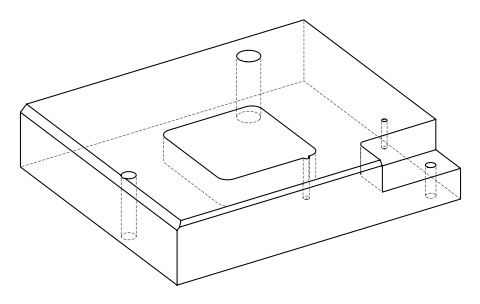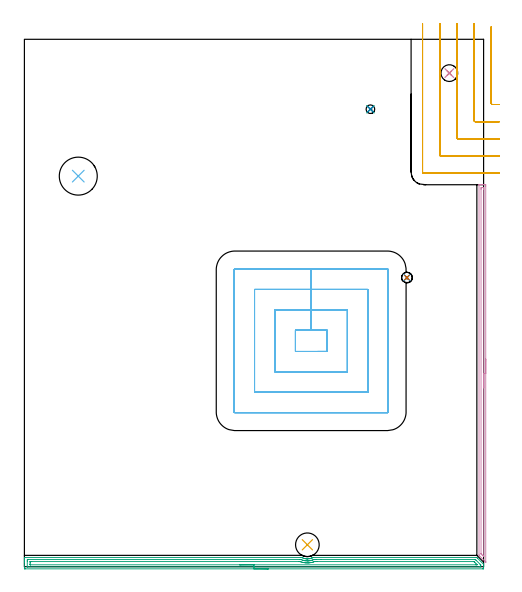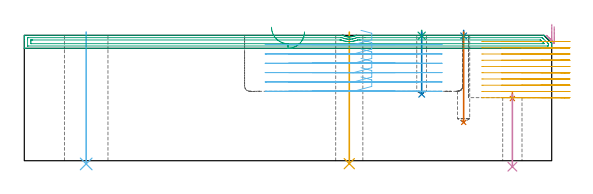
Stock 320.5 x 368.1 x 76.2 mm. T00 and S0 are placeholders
(PLAN: 12 operations, 8 tool changes, 38.9 min)
(1 SPOT_DRILL | STEP1HOLE | NXT0321_9005460120000 | 0.04 min | 4175 mm3)
(2 SPOT_DRILL_1 | STEP1POCKET | NXT0321_9005460120000 | 0.03 min | 0 mm3)
(3 SPOT_DRILL_2 | STEP1POCKET_1 | NXT0321_9005460120000 | 0.03 min | 1 mm3)
(4 DRILL_THROUGH_HOLE_INTO_CENTER | STEP1HOLE | NXT0301_088 | 0.18 min | 4197 mm3)
(5 INDEXABLE_INSERT_DRILL_THROUGH_HOLE_FROM_SOLID | STEP1HOLE_1 | NXT0302_004 | 0.32 min | 16268 mm3)
(6 INDEXABLE_INSERT_DRILL_THROUGH_HOLE_FROM_SOLID_1 | STEP1HOLE_2 | NXT0302_024 | 0.32 min | 41995 mm3)
(7 DRILL_BLIND_HOLE_INTO_CENTER | STEP1POCKET | UGT0301_194 | 0.22 min | 2195 mm3)
(8 DRILL_BLIND_HOLE_INTO_CENTER_1 | STEP1POCKET_1 | UGT0301_025 | 0.15 min | 969 mm3)
(9 AREA_MILL | FG_CHAMFER_SURFACE | UGT0205_001 | 7.88 min | 10006 mm3)
(10 AREA_MILL_1 | FG_CHAMFER_SURFACE_1 | UGT0205_001 | 4.36 min | 2911 mm3)
(11 MILL_CORNER_NOTCH_RECTANGULAR | CORNER_NOTCH_RECTANGULAR | NXT0201_012 | Follow Part, ap 4, ae 75% | 12.27 min | 189734 mm3)
(12 MILL_RECTANGULAR_POCKET | POCKET_RECTANGULAR_STRAIGHT | NXT0201_007 | Follow Part, ap 6.25, ae 75% | 13.09 min | 557894 mm3)
(TOOL NXT0321_9005460120000 | NC Spot Drill, 142deg, 12mm, Carbide, Uncoated | D12 PA142 FL30 Z2)
(TOOL NXT0301_088 | Carbide Drill 11.7mm [860.1-1170-035A1-MM 2214] | D11.7 PA140 FL55 Z2)
(TOOL NXT0302_004 | Index. Insert Drill 16.5mm [880-D1650L20-05] | D16.5 PA176 FL83 Z2)
(TOOL NXT0302_024 | Index. Insert Drill 26.5mm [880-D2650L32-03] | D26.5 PA176 FL80 Z2)
(TOOL UGT0301_194 | Twist Drill 7.4 mm | D7.4 PA118 FL66 Z2)
(TOOL UGT0301_025 | Twist Drill 6 mm | D6 PA118 FL57 Z2)
(TOOL UGT0205_001 | Chamfer Mill 20 x 3 x 45 deg. | D20 FL50 Z2)
(TOOL NXT0201_012 | ENDMILL 16mm [2P460-1600-NA 1630] | D16 FL38 Z6)
(TOOL NXT0201_007 | ENDMILL 25mm [R216.25-25050GCK54P 1620] | D25 R3 FL54 Z5)
(OP 1 SPOT_DRILL)
G17 G21 G94 G90
T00 M6
G54
G17 G0 G90 X296.6 Y344.5 S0 M3
G43 Z86.2 H0
G94 G81 G98 Z37.796 F250. R41.3
G80
M5
M2
(OP 2 SPOT_DRILL_1)
G17 G21 G94 G90
T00 M6
G54
G17 G0 G90 X267. Y201.8 S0 M3
G43 Z86.2 H0
G94 G81 G98 Z75.881 F250. R79.2
G80
M5
M2
(OP 3 SPOT_DRILL_2)
G17 G21 G94 G90
T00 M6
G54
G17 G0 G90 X241.5 Y319.3 S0 M3
G43 Z86.2 H0
G94 G81 G98 Z75.942 F250. R79.2
G80
M5
M2
(OP 4 DRILL_THROUGH_HOLE_INTO_CENTER)
G17 G21 G94 G90
T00 M6
G54
G17 G0 G90 X296.6 Y344.5 S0 M3
G43 Z86.2 H1
G94 G73 G98 Z-3.629 F250. Q10.482 R40.3
G80
M5
M2
(OP 5 INDEXABLE_INSERT_DRILL_THROUGH_HOLE_FROM_SOLID)
G17 G21 G94 G90
T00 M6
G54
G17 G0 G90 X197.5 Y15.3 S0 M3
G43 Z86.2 H1
G94 G81 G98 Z-1.788 F250. R78.2
G80
M5
M2
(OP 6 INDEXABLE_INSERT_DRILL_THROUGH_HOLE_FROM_SOLID_1)
G17 G21 G94 G90
T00 M6
G54
G17 G0 G90 X37.6 Y272.6 S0 M3
G43 Z86.2 H1
G94 G81 G98 Z-1.963 F250. R78.2
G80
M5
M2
(OP 7 DRILL_BLIND_HOLE_INTO_CENTER)
G17 G21 G94 G90
T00 M6
G54
G17 G0 G90 X267. Y201.8 S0 M3
G43 Z86.2 H0
G94 G81 G98 Z23.3 F250. R78.2
G80
M5
M2
(OP 8 DRILL_BLIND_HOLE_INTO_CENTER_1)
G17 G21 G94 G90
T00 M6
G54
G17 G0 G90 X241.5 Y319.3 S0 M3
G43 Z86.2 H0
G94 G81 G98 Z40.4 F250. R78.2
G80
M5
M2
(OP 9 AREA_MILL)
G17 G21 G94 G90
T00 M6
G54
G17 G0 G90 X170.25 Y-1.5 S1061 M3
G43 Z86.2 H0
Z78.3
G94 G1 X170.212 Z77.428 F250.
X170.098 Z76.563
X169.909 Z75.712
X169.647 Z74.88
X169.313 Z74.074
X168.91 Z73.3
X168.442 Z72.564
X167.91 Z71.872
X167.321 Z71.229
X166.678 Z70.639
X165.986 Z70.108
X165.25 Z69.64
X164.476 Z69.237
X163.67 Z68.903
X162.838 Z68.641
X161.987 Z68.452
X161.122 Z68.338
X160.25 Z68.3
X0.63
X0.198 Y-1.495 Z68.303
X0.01 Y-1.492 Z68.305
X0. Y-1.07 Z68.727
Y3.33 Z73.125
Y4.729 Z74.525
Y5.09 Z74.885
Y5.811 Z75.611
Y6.047 Z75.847
X0.001 Y6.404 Z76.194
X0.183 Y6.4 Z76.2
X192.889
X193.64 Y6.396 Z76.19
X193.764 Y6.336 Z76.132
X194.208 Y6.136 Z75.934
X194.658 Y5.957 Z75.755
X194.738 Y5.93 Z75.729
X195.071 Y5.82 Z75.618
X195.125 Y5.804 Z75.603
X195.487 Y5.699 Z75.499
X195.589 Y5.676 Z75.476
X195.661 Y5.662 Z75.462
X195.997 Y5.594 Z75.393
X196.445 Y5.525 Z75.322
X196.911 Y5.477 Z75.275
X197.03 Y5.471 Z75.265
X197.283 Y5.454 Z75.253
X197.373 Z75.252
X197.601 Y5.462 Z75.249
X197.73 Y5.463 Z75.254
X198.233 Y5.491 Z75.29
X198.68 Y5.542 Z75.342
X199.149 Y5.624 Z75.42
X199.315 Y5.657 Z75.457
X199.404 Y5.676 Z75.476
X199.511 Y5.699 Z75.498
X200.02 Y5.848 Z75.646
X200.259 Y5.932 Z75.729
X200.469 Y6.005 Z75.802
X200.668 Y6.086 Z75.884
X200.914 Y6.188 Z75.984
X200.937 Y6.199 Z75.995
X201.141 Y6.294 Z76.089
X201.372 Y6.396 Z76.19
X201.832 Y6.4 Z76.2
X315.399
X315.795 Y6.396 Z76.19
X316.173 Y6.027 Z75.826
X320.338 Y1.863 Z71.66
X320.466 Y1.732 Z71.529
X320.497 Y1.692 Z71.488
X320.5 Y1.469 Z71.268
Y0.69 Z70.484
Y-0.55 Z69.246
X320.495 Y-1.07 Z68.725
X320.49 Y-1.491 Z68.304
X320.301 Y-1.495 Z68.302
X319.87 Y-1.5 Z68.3
X160.25
Y-0.086 Z69.714
X2.312 Y-0.085 Z69.715
X2.047 Y-0.08 Z69.72
X2.019 Y-0.079 Z69.721
X2.01 Y-0.066 Z69.734
X2.004 Y-0.03 Z69.77
X2.002 Y0.004 Z69.804
X2. Y0.222 Z70.022
Y3.742 Z73.542
X2.004 Y4.21 Z74.01
X2.009 Y4.613 Z74.413
X2.034 Y4.979 Z74.779
X2.419 Y4.984 Z74.784
X2.525 Y4.985 Z74.785
X192.101
X192.889 Y4.98 Z74.78
X193.002 Y4.979 Z74.779
X193.784 Y4.692 Z74.492
X194.39 Y4.493 Z74.293
X194.678 Y4.41 Z74.21
X194.768 Y4.387 Z74.187
X195.571 Y4.212 Z74.012
X195.587 Y4.21 Z74.01
X196.466 Y4.099 Z73.899
X196.593 Y4.085 Z73.885
X197.36 Y4.046 Z73.846
X197.526 Y4.047 Z73.847
X197.889 Y4.056 Z73.856
X198.255 Y4.077 Z73.877
X198.38 Y4.087 Z73.887
X199.149 Y4.17 Z73.97
X199.185 Y4.175 Z73.975
X199.399 Y4.21 Z74.01
X199.984 Y4.327 Z74.127
X200.043 Y4.341 Z74.141
X200.637 Y4.505 Z74.305
X200.937 Y4.598 Z74.398
X201.307 Y4.726 Z74.526
X201.832 Y4.924 Z74.724
X201.954 Y4.97 Z74.77
X202.726 Y4.983 Z74.783
X202.833 Y4.985 Z74.785
X203.62 Y4.986 Z74.786
X207.057
X314.504 Y4.985 Z74.785
X314.611 Y4.984 Z74.784
X314.708 Y4.981 Z74.781
X314.753 Y4.979 Z74.779
X314.935 Y4.803 Z74.603
X315.25 Y4.498 Z74.298
X315.399 Y4.352 Z74.152
X315.541 Y4.21 Z74.01
X318.081 Y1.669 Z71.469
X318.179 Y1.57 Z71.37
X318.274 Y1.473 Z71.273
X318.451 Y1.287 Z71.087
X318.49 Y1.233 Z71.033
X318.494 Y1.209 Z71.009
X318.498 Y1.16 Z70.96
X318.496 Y0.69 Z70.49
X318.491 Y0.287 Z70.087
X318.466 Y-0.079 Z69.721
X318.081 Y-0.084 Z69.716
X317.975 Y-0.085 Z69.715
X160.25 Y-0.086 Z69.714
Y1.328 Z71.128
X4.207 Y1.329 Z71.129
X4.125 Y1.33 Z71.13
X4.06 Y1.332 Z71.132
X4.021 Y1.335 Z71.135
X4.01 Y1.342 Z71.142
X4.008 Y1.367 Z71.167
X4.002 Y1.57 Z71.37
X4. Y1.774 Z71.574
Y2.654 Z72.454
X4.002 Y3.33 Z73.13
X4.005 Y3.529 Z73.329
X4.009 Y3.558 Z73.358
X4.026 Y3.565 Z73.365
X4.085 Y3.567 Z73.367
X4.207 Y3.569 Z73.369
X4.856 Y3.571 Z73.371
X5.101
X191.75
X191.995 Y3.57 Z73.37
X192.319 Y3.567 Z73.367
X192.479 Y3.564 Z73.364
X192.743 Y3.474 Z73.274
X192.889 Y3.424 Z73.224
X193.169 Y3.33 Z73.13
X193.784 Y3.143 Z72.943
X194.052 Y3.066 Z72.866
X194.678 Y2.931 Z72.731
X195.184 Y2.832 Z72.632
X195.572 Y2.779 Z72.579
X196.217 Y2.695 Z72.495
X196.466 Y2.674 Z72.474
X197.17 Y2.637 Z72.437
X197.36 Y2.631 Z72.431
X198.055 Y2.646 Z72.446
X198.255 Y2.659 Z72.459
X198.883 Y2.711 Z72.511
X199.149 Y2.742 Z72.542
X199.678 Y2.81 Z72.61
X200.043 Y2.875 Z72.675
X200.429 Y2.95 Z72.75
X200.937 Y3.071 Z72.871
X201.143 Y3.127 Z72.927
X201.832 Y3.325 Z73.125
X201.845 Y3.33 Z73.13
X202.493 Y3.559 Z73.359
X202.726 Y3.564 Z73.364
X203.376 Y3.57 Z73.37
X203.62 Y3.571 Z73.371
X204.269
X313.365
X313.61 Y3.569 Z73.369
X313.691 Y3.567 Z73.367
X313.717 Y3.565 Z73.365
X313.74 Y3.549 Z73.349
X313.787 Y3.506 Z73.306
X313.969 Y3.33 Z73.13
X314.504 Y2.797 Z72.597
X315.399 Y1.902 Z71.702
X315.729 Y1.57 Z71.37
X315.835 Y1.46 Z71.26
X315.916 Y1.372 Z71.172
X315.944 Y1.335 Z71.135
X315.889 Y1.333 Z71.133
X315.643 Y1.33 Z71.13
X315.399 Y1.329 Z71.129
X314.75 Y1.328 Z71.128
X160.25
X159.378 Z71.166
X158.514 Z71.28
X157.662 Z71.469
X156.83 Z71.731
X156.024 Z72.065
X155.25 Z72.468
X154.514 Z72.937
X153.822 Z73.468
X153.179 Z74.057
X152.59 Z74.701
X152.058 Z75.393
X151.59 Z76.128
X151.187 Z76.902
X150.853 Z77.708
X150.591 Z78.54
X150.402 Z79.392
X150.288 Z80.257
X150.25 Z81.128
G0 Z86.2
M5
M2
(OP 10 AREA_MILL_1)
G17 G21 G94 G90
T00 M6
G54
G17 G0 G90 X322. Y144.9 S1061 M3
G43 Z86.2 H0
Z81.5
G94 G1 Y144.862 Z80.628 F250.
Y144.748 Z79.764
Y144.559 Z78.912
Y144.297 Z78.08
Y143.963 Z77.274
Y143.56 Z76.5
Y143.092 Z75.764
Y142.56 Z75.072
Y141.971 Z74.429
Y141.328 Z73.84
Y140.636 Z73.308
Y139.9 Z72.84
Y139.126 Z72.437
Y138.32 Z72.103
Y137.488 Z71.841
Y136.636 Z71.652
Y135.772 Z71.538
Y134.9 Z71.5
Y3.333
X321.998 Y3.203 Z71.499
X321.996 Z71.501
X321.161 Y4.039 Z72.338
X317.753 Y7.446 Z75.746
X317.433 Y7.767 Z76.064
X317.305 Y7.897 Z76.191
X317.3 Y8.256 Z76.2
Y266.449
X317.303 Y266.59 Z76.188
X317.34 Y266.593 Z76.151
X317.686 Y266.6 Z75.813
X318.157 Z75.342
X318.76 Z74.735
X319.952 Z73.545
X320.54 Z72.954
X321.136 Z72.359
X321.43 Y266.598 Z72.065
X321.991 Y266.593 Z71.505
X321.993 Y266.567 Z71.503
X321.999 Y266.003 Z71.501
X322. Y265.432 Z71.5
Y134.9
X320.586 Z72.914
X320.585 Y7.319 Z72.915
X320.584 Y7.273 Z72.916
X320.579 Y7.182 Z72.921
X320.571 Y7.09 Z72.929
X320.54 Y7.118 Z72.96
X320.287 Y7.365 Z73.213
X319.65 Y8. Z73.85
X319.394 Y8.256 Z74.106
X318.76 Y8.897 Z74.74
X318.733 Y8.928 Z74.767
X318.721 Y8.953 Z74.779
X318.718 Y9.011 Z74.782
X318.715 Y9.102 Z74.785
X318.714 Y263.373 Z74.786
X318.718 Y264.219 Z74.782
X318.72 Y264.259 Z74.78
X318.76 Y264.59 Z74.74
X319.272 Y264.598 Z74.228
X319.65 Z73.85
X320.163 Y264.597 Z73.337
X320.54 Y264.59 Z72.96
X320.58 Y264.219 Z72.92
X320.583 Y264.176 Z72.917
X320.586 Y263.327 Z72.914
Y263.281
Y134.9
Y134.028 Z72.952
Y133.164 Z73.066
Y132.312 Z73.255
Y131.48 Z73.517
Y130.674 Z73.851
Y129.9 Z74.254
Y129.164 Z74.723
Y128.472 Z75.254
Y127.829 Z75.843
Y127.24 Z76.486
Y126.708 Z77.178
Y126.24 Z77.914
Y125.837 Z78.688
Y125.503 Z79.494
Y125.241 Z80.326
Y125.052 Z81.178
Y124.938 Z82.043
Y124.9 Z82.914
G0 Z86.2
M5
M2
(OP 11 MILL_CORNER_NOTCH_RECTANGULAR)
G17 G21 G94 G90
T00 M6
G54
G17 G0 G90 X325.9 Y377.003 S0 M3
G43 Z86.228 H1
Z72.435
G94 G1 Y374.003 F250.
Y323.395 F500.
G3 X326.695 Y322.6 R0.8
G1 X328.5
X331.5 F250.
G0 Z86.228
X313.9 Y379.1
Z72.435
G1 Y376.1
Y311.395 F500.
G3 X314.695 Y310.6 R0.8
G1 X328.5
X331.5 F250.
G0 Z86.228
X301.9 Y379.1
Z72.435
G1 Y376.1
Y299.396 F500.
G3 X302.696 Y298.6 R0.8
G1 X328.5
X331.5 F250.
G0 Z86.228
X289.9 Y379.1
Z72.435
G1 Y376.1
Y287.396 F500.
G3 X290.696 Y286.6 R0.8
G1 X328.5
X331.5 F250.
G0 Z86.228
X277.9 Y379.1
Z72.435
G1 Y376.1
Y275.4 F500.
G3 X278.7 Y274.6 R0.8
G1 X328.5
X331.5 F250.
G0 Z86.228
X325.9 Y377.003
Z68.643
G1 Y374.003
Y323.395 F500.
G3 X326.695 Y322.6 R0.8
G1 X328.5
X331.5 F250.
G0 Z86.228
X313.9 Y379.1
Z68.643
G1 Y376.1
Y311.395 F500.
G3 X314.695 Y310.6 R0.8
G1 X328.5
X331.5 F250.
G0 Z86.228
X301.9 Y379.1
Z68.643
G1 Y376.1
Y299.396 F500.
G3 X302.696 Y298.6 R0.8
G1 X328.5
X331.5 F250.
G0 Z86.228
X289.9 Y379.1
Z68.643
G1 Y376.1
Y287.396 F500.
G3 X290.696 Y286.6 R0.8
G1 X328.5
X331.5 F250.
G0 Z86.228
X277.9 Y379.1
Z68.643
G1 Y376.1
Y275.4 F500.
G3 X278.7 Y274.6 R0.8
G1 X328.5
X331.5 F250.
G0 Z86.228
X325.9 Y377.003
Z64.85
G1 Y374.003
Y323.395 F500.
G3 X326.695 Y322.6 R0.8
G1 X328.5
X331.5 F250.
G0 Z86.228
X313.9 Y379.1
Z64.85
G1 Y376.1
Y311.395 F500.
G3 X314.695 Y310.6 R0.8
G1 X328.5
X331.5 F250.
G0 Z86.228
X301.9 Y379.1
Z64.85
G1 Y376.1
Y299.396 F500.
G3 X302.696 Y298.6 R0.8
G1 X328.5
X331.5 F250.
G0 Z86.228
X289.9 Y379.1
Z64.85
G1 Y376.1
Y287.396 F500.
G3 X290.696 Y286.6 R0.8
G1 X328.5
X331.5 F250.
G0 Z86.228
X277.9 Y379.1
Z64.85
G1 Y376.1
Y275.4 F500.
G3 X278.7 Y274.6 R0.8
G1 X328.5
X331.5 F250.
G0 Z86.228
X325.9 Y377.003
Z61.057
G1 Y374.003
Y323.395 F500.
G3 X326.695 Y322.6 R0.8
G1 X328.5
X331.5 F250.
G0 Z86.228
X313.9 Y379.1
Z61.057
G1 Y376.1
Y311.395 F500.
G3 X314.695 Y310.6 R0.8
G1 X328.5
X331.5 F250.
G0 Z86.228
X301.9 Y379.1
Z61.057
G1 Y376.1
Y299.396 F500.
G3 X302.696 Y298.6 R0.8
G1 X328.5
X331.5 F250.
G0 Z86.228
X289.9 Y379.1
Z61.057
G1 Y376.1
Y287.396 F500.
G3 X290.696 Y286.6 R0.8
G1 X328.5
X331.5 F250.
G0 Z86.228
X277.9 Y379.1
Z61.057
G1 Y376.1
Y275.4 F500.
G3 X278.7 Y274.6 R0.8
G1 X328.5
X331.5 F250.
G0 Z86.228
X325.9 Y377.003
Z57.264
G1 Y374.003
Y323.395 F500.
G3 X326.695 Y322.6 R0.8
G1 X328.5
X331.5 F250.
G0 Z86.228
X313.9 Y379.1
Z57.264
G1 Y376.1
Y311.395 F500.
G3 X314.695 Y310.6 R0.8
G1 X328.5
X331.5 F250.
G0 Z86.228
X301.9 Y379.1
Z57.264
G1 Y376.1
Y299.396 F500.
G3 X302.696 Y298.6 R0.8
G1 X328.5
X331.5 F250.
G0 Z86.228
X289.9 Y379.1
Z57.264
G1 Y376.1
Y287.396 F500.
G3 X290.696 Y286.6 R0.8
G1 X328.5
X331.5 F250.
G0 Z86.228
X277.9 Y379.1
Z57.264
G1 Y376.1
Y275.4 F500.
G3 X278.7 Y274.6 R0.8
G1 X328.5
X331.5 F250.
G0 Z86.228
X325.9 Y377.003
Z53.471
G1 Y374.003
Y323.395 F500.
G3 X326.695 Y322.6 R0.8
G1 X328.5
X331.5 F250.
G0 Z86.228
X313.9 Y379.1
Z53.471
G1 Y376.1
Y311.395 F500.
G3 X314.695 Y310.6 R0.8
G1 X328.5
X331.5 F250.
G0 Z86.228
X301.9 Y379.1
Z53.471
G1 Y376.1
Y299.396 F500.
G3 X302.696 Y298.6 R0.8
G1 X328.5
X331.5 F250.
G0 Z86.228
X289.9 Y379.1
Z53.471
G1 Y376.1
Y287.396 F500.
G3 X290.696 Y286.6 R0.8
G1 X328.5
X331.5 F250.
G0 Z86.228
X277.9 Y379.1
Z53.471
G1 Y376.1
Y275.4 F500.
G3 X278.7 Y274.6 R0.8
G1 X328.5
X331.5 F250.
G0 Z86.228
X325.9 Y377.003
Z49.678
G1 Y374.003
Y323.395 F500.
G3 X326.695 Y322.6 R0.8
G1 X328.5
X331.5 F250.
G0 Z86.228
X313.9 Y379.1
Z49.678
G1 Y376.1
Y311.395 F500.
G3 X314.695 Y310.6 R0.8
G1 X328.5
X331.5 F250.
G0 Z86.228
X301.9 Y379.1
Z49.678
G1 Y376.1
Y299.396 F500.
G3 X302.696 Y298.6 R0.8
G1 X328.5
X331.5 F250.
G0 Z86.228
X289.9 Y379.1
Z49.678
G1 Y376.1
Y287.396 F500.
G3 X290.696 Y286.6 R0.8
G1 X328.5
X331.5 F250.
G0 Z86.228
X277.9 Y379.1
Z49.678
G1 Y376.1
Y275.4 F500.
G3 X278.7 Y274.6 R0.8
G1 X328.5
X331.5 F250.
G0 Z86.228
X325.9 Y377.003
Z45.886
G1 Y374.003
Y323.395 F500.
G3 X326.695 Y322.6 R0.8
G1 X328.5
X331.5 F250.
G0 Z86.228
X313.9 Y379.1
Z45.886
G1 Y376.1
Y311.395 F500.
G3 X314.695 Y310.6 R0.8
G1 X328.5
X331.5 F250.
G0 Z86.228
X301.9 Y379.1
Z45.886
G1 Y376.1
Y299.396 F500.
G3 X302.696 Y298.6 R0.8
G1 X328.5
X331.5 F250.
G0 Z86.228
X289.9 Y379.1
Z45.886
G1 Y376.1
Y287.396 F500.
G3 X290.696 Y286.6 R0.8
G1 X328.5
X331.5 F250.
G0 Z86.228
X277.9 Y379.1
Z45.886
G1 Y376.1
Y275.4 F500.
G3 X278.7 Y274.6 R0.8
G1 X328.5
X331.5 F250.
G0 Z86.228
X325.9 Y377.003
Z42.093
G1 Y374.003
Y323.395 F500.
G3 X326.695 Y322.6 R0.8
G1 X328.5
X331.5 F250.
G0 Z86.228
X313.9 Y379.1
Z42.093
G1 Y376.1
Y311.395 F500.
G3 X314.695 Y310.6 R0.8
G1 X328.5
X331.5 F250.
G0 Z86.228
X301.9 Y379.1
Z42.093
G1 Y376.1
Y299.396 F500.
G3 X302.696 Y298.6 R0.8
G1 X328.5
X331.5 F250.
G0 Z86.228
X289.9 Y379.1
Z42.093
G1 Y376.1
Y287.396 F500.
G3 X290.696 Y286.6 R0.8
G1 X328.5
X331.5 F250.
G0 Z86.228
X277.9 Y379.1
Z42.093
G1 Y376.1
Y275.4 F500.
G3 X278.7 Y274.6 R0.8
G1 X328.5
X331.5 F250.
G0 Z86.228
X325.9 Y377.003
Z38.3
G1 Y374.003
Y323.395 F500.
G3 X326.695 Y322.6 R0.8
G1 X328.5
X331.5 F250.
G0 Z86.228
X313.9 Y379.1
Z38.3
G1 Y376.1
Y311.395 F500.
G3 X314.695 Y310.6 R0.8
G1 X328.5
X331.5 F250.
G0 Z86.228
X301.9 Y379.1
Z38.3
G1 Y376.1
Y299.396 F500.
G3 X302.696 Y298.6 R0.8
G1 X328.5
X331.5 F250.
G0 Z86.228
X289.9 Y379.1
Z38.3
G1 Y376.1
Y287.396 F500.
G3 X290.696 Y286.6 R0.8
G1 X328.5
X331.5 F250.
G0 Z86.228
X277.9 Y379.1
Z38.3
G1 Y376.1
Y275.4 F500.
G3 X278.7 Y274.6 R0.8
G1 X328.5
X331.5 F250.
G0 Z86.228
M5
M2
(OP 12 MILL_RECTANGULAR_POCKET)
G17 G21 G94 G90
T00 M6
G54
G17 G0 G90 X204.588 Y150.25 S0 M3
G43 Z86.228 H1
Z79.228
G94 G1 X211.15 Z77.47 F250.
Y165.05 Z73.504
X200.15 Z70.557
X189.15 F500.
Y150.25
X211.15
Y165.05
X200.15
Y179.3
X174.9
Y136.
X225.4
Y179.3
X200.15
Y193.55
X160.65
Y121.75
X239.65
Y193.55
X200.15
Y207.8
X146.9
G3 X146.4 Y207.3 R0.5
G1 Y108.
G3 X146.9 Y107.5 R0.5
G1 X253.4
G3 X253.9 Y108. R0.5
G1 Y207.3
G3 X253.4 Y207.8 R0.5
G1 X200.15
X199.15
G0 X204.588 Y150.25 Z73.557
G1 X211.15 Z71.799 F250.
Y165.05 Z67.833
X200.15 Z64.886
X189.15 F500.
Y150.25
X211.15
Y165.05
X200.15
Y179.3
X174.9
Y136.
X225.4
Y179.3
X200.15
Y193.55
X160.65
Y121.75
X239.65
Y193.55
X200.15
Y207.8
X146.9
G3 X146.4 Y207.3 R0.5
G1 Y108.
G3 X146.9 Y107.5 R0.5
G1 X253.4
G3 X253.9 Y108. R0.5
G1 Y207.3
G3 X253.4 Y207.8 R0.5
G1 X200.15
X199.15
G0 X204.588 Y150.25 Z67.886
G1 X211.15 Z66.127 F250.
Y165.05 Z62.162
X200.15 Z59.214
X189.15 F500.
Y150.25
X211.15
Y165.05
X200.15
Y179.3
X174.9
Y136.
X225.4
Y179.3
X200.15
Y193.55
X160.65
Y121.75
X239.65
Y193.55
X200.15
Y207.8
X146.9
G3 X146.4 Y207.3 R0.5
G1 Y108.
G3 X146.9 Y107.5 R0.5
G1 X253.4
G3 X253.9 Y108. R0.5
G1 Y207.3
G3 X253.4 Y207.8 R0.5
G1 X200.15
X199.15
G0 X204.588 Y150.25 Z62.214
G1 X211.15 Z60.456 F250.
Y165.05 Z56.49
X200.15 Z53.543
X189.15 F500.
Y150.25
X211.15
Y165.05
X200.15
Y179.3
X174.9
Y136.
X225.4
Y179.3
X200.15
Y193.55
X160.65
Y121.75
X239.65
Y193.55
X200.15
Y207.8
X146.9
G3 X146.4 Y207.3 R0.5
G1 Y108.
G3 X146.9 Y107.5 R0.5
G1 X253.4
G3 X253.9 Y108. R0.5
G1 Y207.3
G3 X253.4 Y207.8 R0.5
G1 X200.15
X199.15
G0 X204.588 Y150.25 Z56.543
G1 X211.15 Z54.784 F250.
Y165.05 Z50.819
X200.15 Z47.871
X189.15 F500.
Y150.25
X211.15
Y165.05
X200.15
Y179.3
X174.9
Y136.
X225.4
Y179.3
X200.15
Y193.55
X160.65
Y121.75
X239.65
Y193.55
X200.15
Y207.8
X146.9
G3 X146.4 Y207.3 R0.5
G1 Y108.
G3 X146.9 Y107.5 R0.5
G1 X253.4
G3 X253.9 Y108. R0.5
G1 Y207.3
G3 X253.4 Y207.8 R0.5
G1 X200.15
X199.15
G0 X204.588 Y150.25 Z50.871
G1 X211.15 Z49.113 F250.
Y165.05 Z45.147
X200.15 Z42.2
X189.15 F500.
Y150.25
X211.15
Y165.05
X200.15
Y179.3
X174.9
Y136.
X225.4
Y179.3
X200.15
Y193.55
X160.65
Y121.75
X239.65
Y193.55
X200.15
Y207.8
X146.9
G3 X146.4 Y207.3 R0.5
G1 Y108.
G3 X146.9 Y107.5 R0.5
G1 X253.4
G3 X253.9 Y108. R0.5
G1 Y207.3
G3 X253.4 Y207.8 R0.5
G1 X200.15
X199.15
G0 Z86.228
M5
M2
